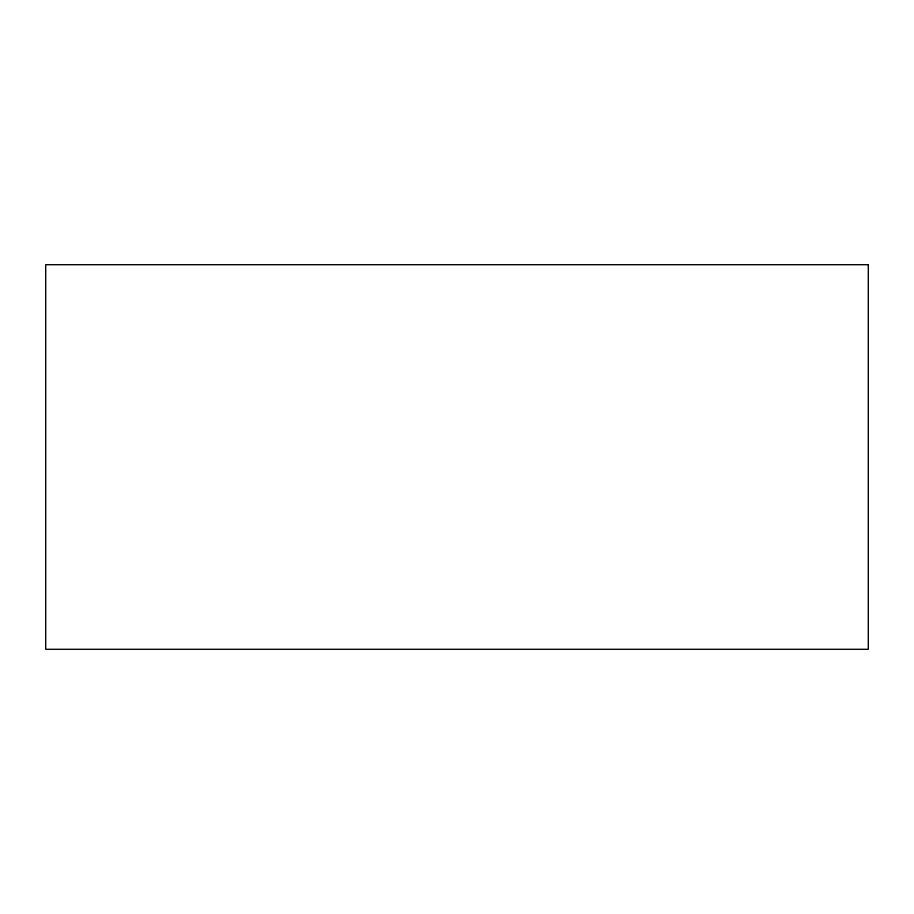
<?xml version="1.0" encoding="UTF-8"?>
<svg xmlns="http://www.w3.org/2000/svg" width="914" height="914" viewBox="0 0 914 914"><rect width="100%" height="100%" fill="white"/><g stroke="black" fill="none" stroke-linecap="round" stroke-linejoin="round"><path stroke-width="1.37" d="M868.3 264.706L45.7 264.706L45.7 649.294L868.3 649.294L868.3 264.706"/></g></svg>
